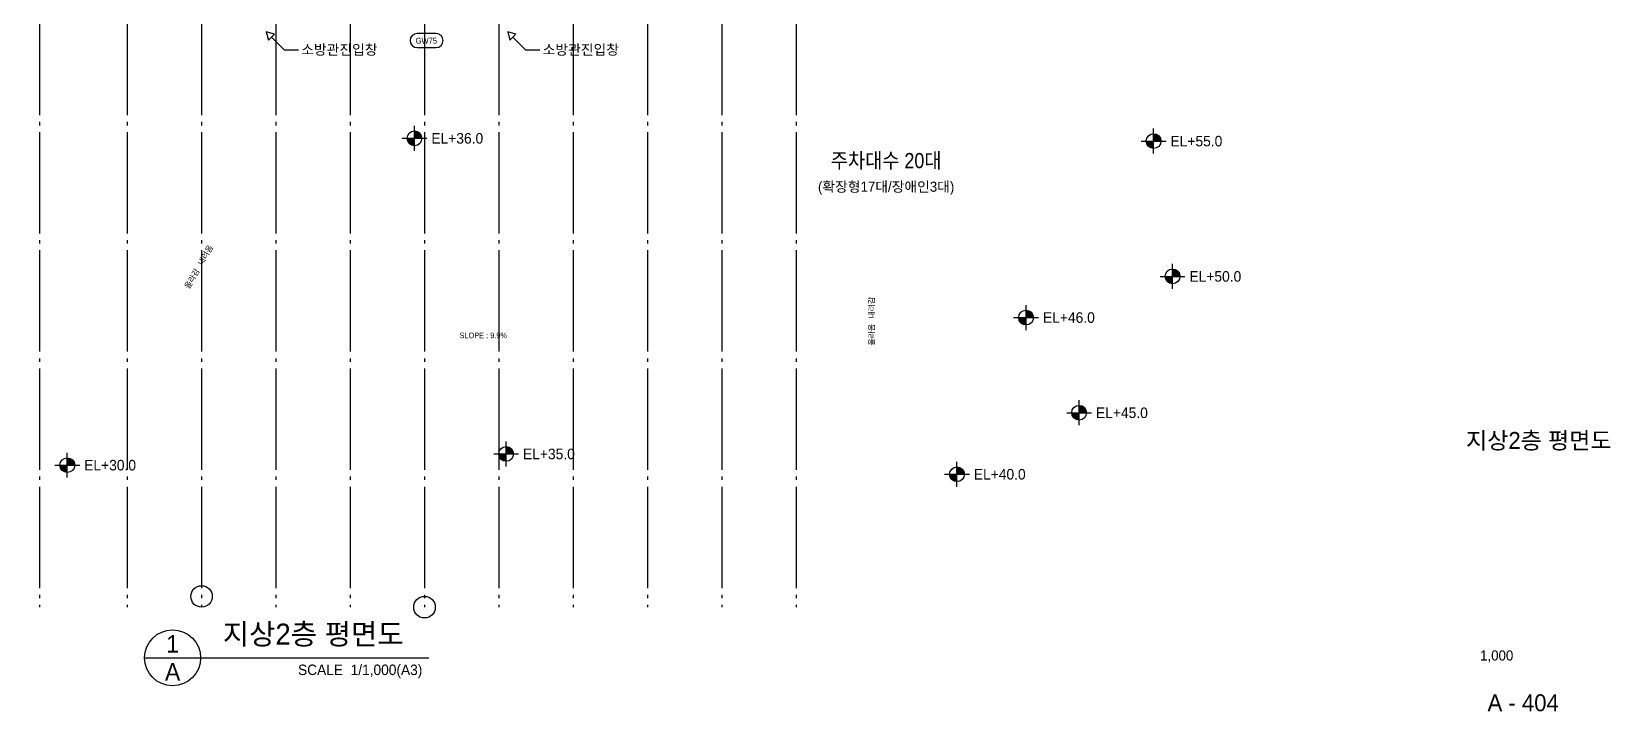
# Model space of a CAD drawing. Header units: millimetres. Extents: x 252735598 to 255219468, y 503841472 to 504550014.
# Drawn here: x 254139209 to 254372925, y 503842455 to 503943113 of the extents above; entities that cross this region are included whole.
import ezdxf
from ezdxf.enums import TextEntityAlignment as Align

# ---------------------------------------------------------------- set-up
doc = ezdxf.new("R2010")
doc.units = ezdxf.units.MM
doc.linetypes.add('CEN', pattern=[35, 30, -2, 1, -2])
for name, color, linetype in [('4A.TEC CEN', 1, 'CEN'), ('4A.TEC FORM-TEXT', 3, 'Continuous'), ('4A.TEC TEXT', 7, 'Continuous'), ('4A.TEC TEXT 1', 3, 'Continuous'), ('4A.TEC TEXT 2', 3, 'Continuous'), ('4A.TEC 심볼', 7, 'Continuous'), ('㈜SE&C TEXT 1', 3, 'Continuous')]:
    doc.layers.add(name, color=color, linetype=linetype)
doc.styles.add('돋움', font='')
doc.styles.get('돋움').set_extended_font_data('돋움')

# ---------------------------------------------------------------- blocks, each defined once
blk = doc.blocks.new('dwgFD3B')
at = {"layer": '4A.TEC CEN', "color": 250, "ltscale": 500, "elevation": -3333.33}
for points in [[(169307.63, -39163.16), (169307.63, -267000)], [(182307.63, -39163.16), (182307.63, -267000)], [(193307.63, -39163.16), (193307.63, -267000)], [(204307.63, -39163.16), (204307.63, -267000)], [(215307.63, -39163.16), (215307.63, -267000)], [(226307.63, -39163.16), (226307.63, -267000)], [(237307.63, -39163.16), (237307.63, -267000)], [(248307.63, -39163.16), (248307.63, -267000)], [(259307.63, -39163.16), (259307.63, -267000)], [(270307.63, -39163.16), (270307.63, -267000)], [(281307.63, -39163.16), (281307.63, -267000)]]:
    blk.add_lwpolyline(points, dxfattribs=at)
blk = doc.blocks.new('FL-LEVEL1')
at = {"layer": '4A.TEC 심볼', "linetype": 'ByBlock'}
h = blk.add_hatch(color=256, dxfattribs=at)
h.paths.add_polyline_path([(295, 175), (295, 0), (470, 0, 0.414214)])
h.paths.add_polyline_path([(295, 0), (120, 0, 0.414214), (295, -175)])
for p, q in [((0, 0), (590, 0)), ((295, -295), (295, 295))]:
    blk.add_line(p, q, dxfattribs=at)
blk.add_circle((295, 0), 175, dxfattribs=at)
at = {"layer": '4A.TEC TEXT 2', "color": 3, "linetype": 'ByBlock', "style": '돋움'}
blk.add_attdef('FL', text='', height=250, dxfattribs=at).set_placement((695, 0), align=Align.MIDDLE_LEFT)
blk = doc.blocks.new('dwg9CDF')
at = {"layer": '4A.TEC 심볼', "color": 3, "linetype": 'ByBlock'}
ref = blk.add_blockref('FL-LEVEL1', (287075, -60898, 36666), dxfattribs=dict(at, xscale=6.250000000000405, yscale=6.250000000000405, zscale=6.250000000000405))
ref.add_attrib('FL', 'EL+35.0', dxfattribs={"layer": '4A.TEC TEXT 1', "color": 3, "linetype": 'ByBlock', "height": 1562.5, "style": '돋움'}).set_placement((291419, -60898, 36666), align=Align.MIDDLE_LEFT)
ref = blk.add_blockref('FL-LEVEL1', (150493, -74424, 31666), dxfattribs=dict(at, xscale=6.250000000000405, yscale=6.250000000000405, zscale=6.250000000000405))
ref.add_attrib('FL', 'EL+30.0', dxfattribs={"layer": '4A.TEC TEXT 1', "color": 3, "linetype": 'ByBlock', "height": 1562.5, "style": '돋움'}).set_placement((154837, -74424, 31666), align=Align.MIDDLE_LEFT)
ref = blk.add_blockref('FL-LEVEL1', (323089, -80342, 36666), dxfattribs=dict(at, xscale=6.250000000000405, yscale=6.250000000000405, zscale=6.250000000000405))
ref.add_attrib('FL', 'EL+40.0', dxfattribs={"layer": '4A.TEC TEXT 1', "color": 3, "linetype": 'ByBlock', "height": 1562.5, "style": '돋움'}).set_placement((327433, -80342, 36666), align=Align.MIDDLE_LEFT)
ref = blk.add_blockref('FL-LEVEL1', (329769, -89536, 46666), dxfattribs=dict(at, xscale=6.250000000000405, yscale=6.250000000000405, zscale=6.250000000000405))
ref.add_attrib('FL', 'EL+45.0', dxfattribs={"layer": '4A.TEC TEXT 1', "color": 3, "linetype": 'ByBlock', "height": 1562.5, "style": '돋움'}).set_placement((334113, -89536, 46666), align=Align.MIDDLE_LEFT)
ref = blk.add_blockref('FL-LEVEL1', (328195, -116874, 51666), dxfattribs=dict(at, xscale=6.250000000000405, yscale=6.250000000000405, zscale=6.250000000000405))
ref.add_attrib('FL', 'EL+50.0', dxfattribs={"layer": '4A.TEC TEXT 1', "color": 3, "linetype": 'ByBlock', "height": 1562.5, "style": '돋움'}).set_placement((332539, -116874, 51666), align=Align.MIDDLE_LEFT)
ref = blk.add_blockref('FL-LEVEL1', (332391, -122240, 56666), dxfattribs=dict(at, xscale=6.250000000000405, yscale=6.250000000000405, zscale=6.250000000000405))
ref.add_attrib('FL', 'EL+55.0', dxfattribs={"layer": '4A.TEC TEXT 1', "color": 3, "linetype": 'ByBlock', "height": 1562.5, "style": '돋움'}).set_placement((336735, -122240, 56666), align=Align.MIDDLE_LEFT)
ref = blk.add_blockref('FL-LEVEL1', (339218, -167717, 226666), dxfattribs=dict(at, xscale=6.250000000000405, yscale=6.250000000000405, zscale=6.250000000000405))
ref.add_attrib('FL', 'EL+60.0', dxfattribs={"layer": '4A.TEC TEXT 1', "color": 3, "linetype": 'ByBlock', "height": 1562.5, "style": '돋움'}).set_placement((343562, -167717, 226666), align=Align.MIDDLE_LEFT)
ref = blk.add_blockref('FL-LEVEL1', (332391, -197997, 56666), dxfattribs=dict(at, xscale=6.250000000000405, yscale=6.250000000000405, zscale=6.250000000000405))
ref.add_attrib('FL', 'EL+55.0', dxfattribs={"layer": '4A.TEC TEXT 1', "color": 3, "linetype": 'ByBlock', "height": 1562.5, "style": '돋움'}).set_placement((336735, -197997, 56666), align=Align.MIDDLE_LEFT)
ref = blk.add_blockref('FL-LEVEL1', (335195, -218028, 51666), dxfattribs=dict(at, xscale=6.250000000000405, yscale=6.250000000000405, zscale=6.250000000000405))
ref.add_attrib('FL', 'EL+50.0', dxfattribs={"layer": '4A.TEC TEXT 1', "color": 3, "linetype": 'ByBlock', "height": 1562.5, "style": '돋움'}).set_placement((339539, -218028, 51666), align=Align.MIDDLE_LEFT)
ref = blk.add_blockref('FL-LEVEL1', (321367, -238214, 46666), dxfattribs=dict(at, xscale=6.250000000000405, yscale=6.250000000000405, zscale=6.250000000000405))
ref.add_attrib('FL', 'EL+45.0', dxfattribs={"layer": '4A.TEC TEXT 1', "color": 3, "linetype": 'ByBlock', "height": 1562.5, "style": '돋움'}).set_placement((325711, -238214, 46666), align=Align.MIDDLE_LEFT)
ref = blk.add_blockref('FL-LEVEL1', (236546, -244313, 36666), dxfattribs=dict(at, xscale=6.250000000000405, yscale=6.250000000000405, zscale=6.250000000000405))
ref.add_attrib('FL', 'EL+35.0', dxfattribs={"layer": '4A.TEC TEXT 1', "color": 3, "linetype": 'ByBlock', "height": 1562.5, "style": '돋움'}).set_placement((240890, -244313, 36666), align=Align.MIDDLE_LEFT)
ref = blk.add_blockref('FL-LEVEL1', (171588, -245977, 31666), dxfattribs=dict(at, xscale=6.250000000000405, yscale=6.250000000000405, zscale=6.250000000000405))
ref.add_attrib('FL', 'EL+30.0', dxfattribs={"layer": '4A.TEC TEXT 1', "color": 3, "linetype": 'ByBlock', "height": 1562.5, "style": '돋움'}).set_placement((175932, -245977, 31666), align=Align.MIDDLE_LEFT)
ref = blk.add_blockref('FL-LEVEL1', (303281, -247320, 41666), dxfattribs=dict(at, xscale=6.250000000000405, yscale=6.250000000000405, zscale=6.250000000000405))
ref.add_attrib('FL', 'EL+40.0', dxfattribs={"layer": '4A.TEC TEXT 1', "color": 3, "linetype": 'ByBlock', "height": 1562.5, "style": '돋움'}).set_placement((307625, -247320, 41666), align=Align.MIDDLE_LEFT)

msp = doc.modelspace()

# ---------------------------------------------------------------- linework, layer by layer
at = {"layer": '4A.TEC 심볼'}
msp.add_line((254155947.8, 503850391.5, 3333.3), (254198024.2, 503850391.5, 3333.3), dxfattribs=at)
at = {"layer": '4A.TEC 심볼', "color": 1}
for points in [[(254173953.8, 503943050.6), (254174277.3, 503941843.2), (254175161.2, 503942727.1)], [(254209703.8, 503943050.6), (254210027.3, 503941843.2), (254210911.2, 503942727.1)]]:
    msp.add_lwpolyline(points, close=True, dxfattribs=at)
for points in [[(254174719.3, 503942285.2), (254176580.2, 503940424.3)], [(254210469.3, 503942285.2), (254212330.2, 503940424.3)], [(254176580.2, 503940424.3), (254178705.3, 503940424.3)], [(254212330.2, 503940424.3), (254214455.3, 503940424.3)]]:
    msp.add_lwpolyline(points, dxfattribs=at)
at = {"layer": '4A.TEC 심볼', "elevation": -0.4}
msp.add_lwpolyline([(254199092.4, 503942814.5), (254196276.1, 503942814.5, 1), (254196276.1, 503940740.7), (254199092.4, 503940740.7, 1)], format="xyb", close=True, dxfattribs=at)
at = {"layer": '4A.TEC 심볼', "color": 4}
for centre in [(254164374.2, 503859483), (254197374.2, 503857891.5)]:
    msp.add_circle(centre, 1591.5, dxfattribs=at)
at = {"layer": '4A.TEC 심볼'}
msp.add_circle((254160087.8, 503850391.5, 3333.3), 4140, dxfattribs=at)

# ---------------------------------------------------------------- block references
for name, p in [('dwgFD3B', (253971066.5, 504124891.5, 3333.3)), ('dwg9CDF', (253971066.5, 504124891.5, -1666.7))]:
    msp.add_blockref(name, p)
at = {"layer": '4A.TEC 심볼', "color": 3, "linetype": 'ByBlock'}
ref = msp.add_blockref('FL-LEVEL1', (254194050.3, 503927307.6, 10000), dxfattribs=dict(at, xscale=6.250000000000405, yscale=6.250000000000405, zscale=6.250000000000405))
ref.add_attrib('FL', 'EL+36.0', dxfattribs={"layer": '4A.TEC TEXT 1', "color": 3, "linetype": 'ByBlock', "height": 1562.5, "style": '돋움'}).set_placement((254198394, 503927307.6, 10000), align=Align.MIDDLE_LEFT)
ref = msp.add_blockref('FL-LEVEL1', (254284586.2, 503900771.1), dxfattribs=dict(at, xscale=6.250000000000405, yscale=6.250000000000405, zscale=6.250000000000405))
ref.add_attrib('FL', 'EL+46.0', dxfattribs={"layer": '4A.TEC TEXT 1', "color": 3, "linetype": 'ByBlock', "height": 1562.5, "style": '돋움'}).set_placement((254288930, 503900771.1), align=Align.MIDDLE_LEFT)

# ---------------------------------------------------------------- texts
at = {"layer": '4A.TEC FORM-TEXT', "style": '돋움'}
msp.add_text('A - 404', height=2500, dxfattribs=at).set_placement((254360011.2, 503842490.8, 3333.3), align=Align.CENTER)
at = {"layer": '4A.TEC TEXT', "style": '돋움'}
for p in [(254179120, 503940437.3), (254214870, 503940437.3)]:
    msp.add_text('소방관진입창', height=1500, dxfattribs=at).set_placement(p, align=Align.MIDDLE_LEFT)
msp.add_text('GW75', height=855.48, dxfattribs=at).set_placement((254197641.4, 503941761.1, -0.4), align=Align.MIDDLE)
at = {"layer": '4A.TEC TEXT', "style": '돋움', "width": 0.9}
msp.add_text('주차대수 20대', height=2250, dxfattribs=at).set_placement((254265710, 503924007.3), align=Align.MIDDLE_CENTER)
at = {"layer": '4A.TEC TEXT', "style": '돋움'}
msp.add_text('(확장형17대/장애인3대)', height=1500, dxfattribs=at).set_placement((254265710, 503920147.3), align=Align.MIDDLE_CENTER)
at = {"layer": '4A.TEC TEXT 2', "style": '돋움'}
for s, height, p in [('지상2층 평면도', 2500, (254362320, 503881326.4, 3333.3)), ('1,000', 1500, (254356091.3, 503849990.7, 3333.3))]:
    msp.add_text(s, height=height, dxfattribs=at).set_placement(p, align=Align.CENTER)
at = {"layer": '4A.TEC TEXT 2', "color": 3, "style": '돋움'}
msp.add_text('지상2층 평면도', height=3105, dxfattribs=at).set_placement((254167516.7, 503851426.5, 3333.3), align=Align.BOTTOM_LEFT)
for s, p in [('1', (254160087.8, 503852461.5, 3333.3)), ('A', (254160087.8, 503848321.5, 3333.3))]:
    msp.add_text(s, height=2587.5, dxfattribs=at).set_placement(p, align=Align.MIDDLE)
msp.add_text('SCALE  1/1,000(A3)', height=1552.5, dxfattribs=at).set_placement((254197052.2, 503847375.1, 3333.3), align=Align.BOTTOM_RIGHT)
at = {"layer": '㈜SE&C TEXT 1', "style": '돋움'}
for s, rotation, p in [('내려옴', 60.173414, (254164943.9, 503910010.7, -1666.7)), ('올라감', 60.173414, (254162960, 503906537.3)), ('내려감', 90, (254263564.2, 503902241.2, -10000)), ('올라옴', 90, (254263564.2, 503898241.2, -10000))]:
    msp.add_text(s, height=833.33, rotation=rotation, dxfattribs=at).set_placement(p, align=Align.MIDDLE_CENTER)
msp.add_text('SLOPE : 9.9%', height=833.333, dxfattribs=at).set_placement((254206073.4, 503898128.6, -5000.4), align=Align.MIDDLE_CENTER)

doc.saveas('drawing.dxf')
